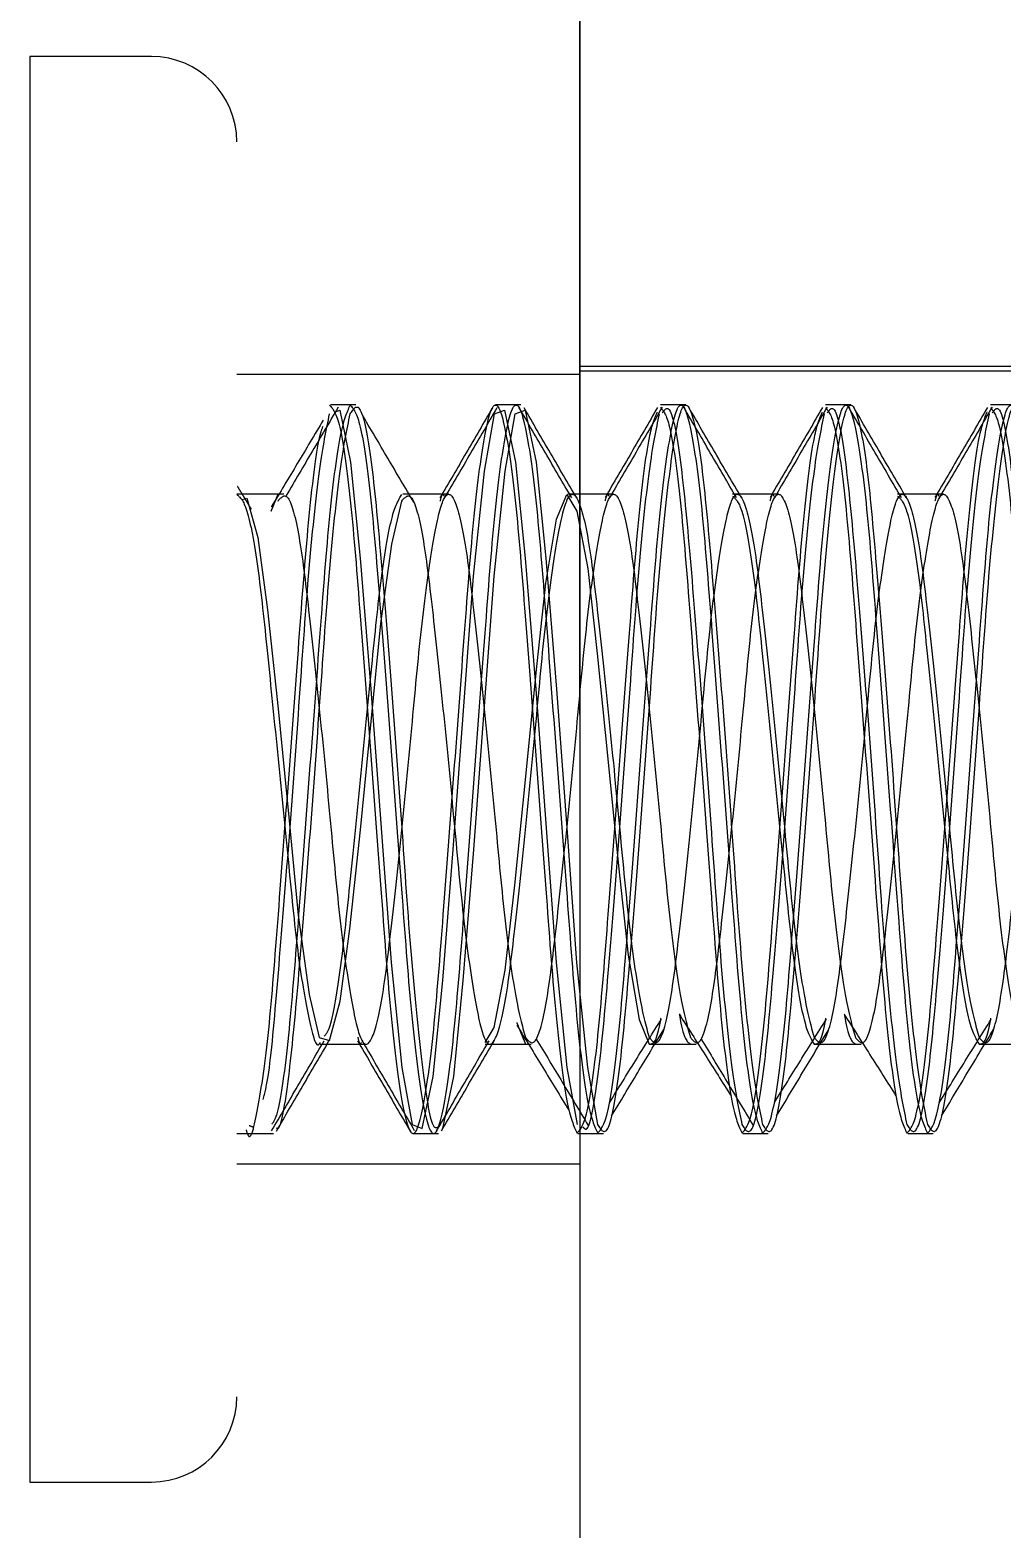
# Paper-space layout '2 DOOR PANEL LAYOUT - A1 Sheet' of a CAD drawing. Extents: x 50 to 825, y 22 to 486.
# Drawn here: x 564.525 to 565.134, y 465.388 to 466.326 of the extents above; entities that cross this region are included whole.
import ezdxf

# ---------------------------------------------------------------- set-up
doc = ezdxf.new("R2010")
doc.units = 0
doc.linetypes.add('HIDDEN', pattern=[0.375, 0.25, -0.125])
doc.layers.add('N-EQPM', color=3, linetype='Continuous', lineweight=25)

psp = doc.layouts.new('2 DOOR PANEL LAYOUT - A1 Sheet')

# ---------------------------------------------------------------- linework, layer by layer
at = {"layer": 'N-EQPM', "linetype": 'HIDDEN', "ltscale": 7}
for p, q in [((564.86973, 465.89763), (564.86973, 466.89634)), ((564.86973, 466.89535), (564.86973, 463.22901)), ((564.52533, 466.30951), (564.52533, 465.41699)), ((566.10934, 466.11538), (564.86973, 466.11538)), ((566.10934, 466.11249), (564.86973, 466.11249))]:
    psp.add_line(p, q, dxfattribs=at)
at = {"layer": 'N-EQPM', "linetype": 'HIDDEN', "ltscale": 7, "flags": 128}
for points in [[(564.71657, 466.0871), (564.71929, 466.08814), (564.72612, 466.05553), (564.73215, 465.99553), (564.7388, 465.91348), (564.74545, 465.82363), (564.75149, 465.74233), (564.75831, 465.67654), (564.76463, 465.64076), (564.77094, 465.63837), (564.77777, 465.67097), (564.7838, 465.73097), (564.79045, 465.81302), (564.7971, 465.90287), (564.80314, 465.98417), (564.80996, 466.04996), (564.81628, 466.08574), (564.82259, 466.08814), (564.82942, 466.05553), (564.83545, 465.99553), (564.8421, 465.91348), (564.84875, 465.82363), (564.85479, 465.74233), (564.86161, 465.67654), (564.86793, 465.64076), (564.86793, 465.64076)], [(564.78319, 465.63862), (564.78385, 465.63837), (564.79068, 465.67097), (564.79671, 465.73097), (564.80336, 465.81302), (564.81001, 465.90287), (564.81605, 465.98417), (564.82288, 466.04996), (564.82919, 466.08574), (564.8355, 466.08814), (564.84233, 466.05553), (564.84836, 465.99553), (564.85501, 465.91348), (564.86166, 465.82363), (564.8677, 465.74233), (564.87453, 465.67654), (564.88084, 465.64076), (564.88084, 465.64076)], [(564.65847, 466.03223), (564.66118, 466.03301), (564.66801, 466.0084), (564.67404, 465.9631), (564.68069, 465.90117), (564.68735, 465.83334), (564.69338, 465.77197), (564.70021, 465.72231), (564.70652, 465.6953), (564.71283, 465.69349), (564.71966, 465.7181), (564.72569, 465.7634), (564.73234, 465.82533), (564.739, 465.89316), (564.74503, 465.95453), (564.75186, 466.00419), (564.75817, 466.0312), (564.75817, 466.0312)], [(564.81043, 465.69221), (564.81613, 465.70163), (564.82296, 465.73751), (564.82899, 465.79076), (564.83564, 465.85672), (564.8423, 465.9237), (564.84833, 465.97971), (564.85516, 466.01991), (564.86147, 466.0353), (564.86778, 466.02487), (564.87461, 465.98899), (564.88064, 465.93574), (564.88729, 465.86978), (564.89395, 465.80281), (564.89998, 465.74679), (564.90681, 465.70659), (564.91312, 465.6912), (564.91312, 465.6912)]]:
    psp.add_lwpolyline(points, dxfattribs=at)
at = {"layer": 'N-EQPM', "linetype": 'HIDDEN', "ltscale": 7}
for centre, start, end in [((564.60143, 466.25607), 0, 90), ((564.60143, 465.47043), 270, 0)]:
    psp.add_arc(centre, 0.05344, start, end, dxfattribs=at)
for points in [[(564.60143, 466.30951), (564.52533, 466.30951)], [(564.86973, 466.11035), (564.65487, 466.11035)], [(564.71657, 466.09134), (564.71358, 466.09134)], [(564.72949, 466.09134), (564.71657, 466.09134)], [(564.81987, 466.09134), (564.81688, 466.09134)], [(564.83279, 466.09134), (564.81987, 466.09134)], [(564.92317, 466.09134), (564.92018, 466.09134)], [(564.93609, 466.09134), (564.92317, 466.09134)], [(565.02647, 466.09134), (565.02349, 466.09134)], [(565.03939, 466.09134), (565.02647, 466.09134)], [(565.12978, 466.09134), (565.12679, 466.09134)], [(565.14269, 466.09134), (565.12978, 466.09134)], [(564.68429, 466.03543), (564.65487, 466.03543)], [(564.66397, 466.02613), (564.65536, 466.0404)], [(564.67639, 466.02482), (564.68069, 466.0353)], [(564.76177, 466.03543), (564.75877, 466.03543)], [(564.78759, 466.03543), (564.76177, 466.03543)], [(564.86507, 466.03543), (564.86208, 466.03543)], [(564.89089, 466.03543), (564.86507, 466.03543)], [(564.96837, 466.03543), (564.96538, 466.03543)], [(564.99419, 466.03543), (564.96837, 466.03543)], [(565.07167, 466.03543), (565.06868, 466.03543)], [(565.09749, 466.03543), (565.07167, 466.03543)], [(564.83014, 465.70462), (564.83564, 465.6912)], [(564.70713, 465.69108), (564.71012, 465.69108)], [(564.71012, 465.69108), (564.73594, 465.69108)], [(564.81043, 465.69108), (564.81342, 465.69108)], [(564.81342, 465.69108), (564.83924, 465.69108)], [(564.91373, 465.69108), (564.91672, 465.69108)], [(564.91672, 465.69108), (564.94254, 465.69108)], [(565.01703, 465.69108), (565.02002, 465.69108)], [(565.02002, 465.69108), (565.04584, 465.69108)], [(565.12033, 465.69108), (565.12332, 465.69108)], [(565.12332, 465.69108), (565.14914, 465.69108)], [(564.6627, 465.64024), (564.66492, 465.6394)], [(564.65487, 465.63516), (564.67784, 465.63516)], [(564.76523, 465.63516), (564.76822, 465.63516)], [(564.76822, 465.63516), (564.78114, 465.63516)], [(564.86853, 465.63516), (564.87152, 465.63516)], [(564.87152, 465.63516), (564.88444, 465.63516)], [(564.97183, 465.63516), (564.97482, 465.63516)], [(564.97482, 465.63516), (564.98774, 465.63516)], [(565.07514, 465.63516), (565.07812, 465.63516)], [(565.07812, 465.63516), (565.09104, 465.63516)], [(564.65487, 465.61616), (564.86973, 465.61616)], [(564.52533, 465.41699), (564.60143, 465.41699)]]:
    psp.add_open_spline(points, degree=1, dxfattribs=at)
for points, knots in [([(564.67683, 465.64101), (564.67805, 465.64268), (564.6814, 465.64726), (564.68751, 465.69248), (564.69332, 465.76536), (564.70006, 465.85441), (564.7068, 465.9446), (564.71263, 466.02202), (564.71966, 466.07754), (564.72383, 466.08667), (564.72589, 466.09117)], [0, 0, 0, 0, 0.076964, 0.211179, 0.340057, 0.473101, 0.606145, 0.735023, 0.869237, 1, 1, 1, 1]), ([(564.71833, 466.08992), (564.71291, 466.08072), (564.70207, 466.06232), (564.69122, 466.04385), (564.6858, 466.03462)], [0, 0, 0, 0, 0.500075, 1, 1, 1, 1]), ([(564.71298, 466.09117), (564.71503, 466.08892), (564.71921, 466.08435), (564.72624, 466.03455), (564.73206, 465.96101), (564.7388, 465.8721), (564.74554, 465.78201), (564.75137, 465.70407), (564.75839, 465.65057), (564.76463, 465.62948), (564.77086, 465.64377), (564.77789, 465.69153), (564.78371, 465.76561), (564.79045, 465.85437), (564.79719, 465.9445), (564.80302, 466.02243), (564.81005, 466.07593), (564.81628, 466.09702), (564.82251, 466.08273), (564.82954, 466.03497), (564.83536, 465.96089), (564.8421, 465.87216), (564.84884, 465.78189), (564.85467, 465.70449), (564.8617, 465.64896), (564.86587, 465.63983), (564.86793, 465.63533)], [0, 0, 0, 0, 0.041362, 0.083817, 0.124583, 0.166667, 0.208751, 0.249517, 0.291971, 0.333333, 0.374696, 0.41715, 0.457916, 0.5, 0.542084, 0.58285, 0.625304, 0.666667, 0.708029, 0.750483, 0.791249, 0.833333, 0.875417, 0.916183, 0.958638, 1, 1, 1, 1]), ([(564.72589, 466.09117), (564.72795, 466.08892), (564.73212, 466.08435), (564.73915, 466.03455), (564.74497, 465.96101), (564.75171, 465.8721), (564.75845, 465.78201), (564.76428, 465.70407), (564.77131, 465.65057), (564.77754, 465.62948), (564.78377, 465.64377), (564.7908, 465.69153), (564.79662, 465.76561), (564.80336, 465.85437), (564.8101, 465.9445), (564.81593, 466.02243), (564.82296, 466.07593), (564.82919, 466.09702), (564.83542, 466.08273), (564.84245, 466.03497), (564.84827, 465.96089), (564.85501, 465.87216), (564.86175, 465.78189), (564.86758, 465.70449), (564.87461, 465.64896), (564.87878, 465.63983), (564.88084, 465.63533)], [0, 0, 0, 0, 0.041362, 0.083817, 0.124583, 0.166667, 0.208751, 0.249517, 0.291971, 0.333333, 0.374696, 0.41715, 0.457916, 0.5, 0.542084, 0.58285, 0.625304, 0.666667, 0.708029, 0.750483, 0.791249, 0.833333, 0.875417, 0.916183, 0.958638, 1, 1, 1, 1]), ([(564.72589, 466.08574), (564.72795, 466.08897), (564.73212, 466.0955), (564.73915, 466.06076), (564.74497, 465.99828), (564.75171, 465.91476), (564.75845, 465.82362), (564.76427, 465.7379), (564.77132, 465.6731), (564.77661, 465.63728), (564.77993, 465.63883), (564.78114, 465.6394)], [0, 0, 0, 0, 0.11589, 0.234839, 0.349058, 0.46697, 0.584882, 0.699101, 0.81805, 0.93394, 1, 1, 1, 1]), ([(564.81499, 466.08963), (564.80951, 466.08021), (564.79857, 466.06139), (564.78759, 466.0426), (564.78211, 466.03321)], [0, 0, 0, 0, 0.500446, 1, 1, 1, 1]), ([(564.81774, 466.08951), (564.81225, 466.08009), (564.8013, 466.06125), (564.79032, 466.04244), (564.78483, 466.03304)], [0, 0, 0, 0, 0.500562, 1, 1, 1, 1]), ([(564.86461, 466.03315), (564.85912, 466.04255), (564.84812, 466.06138), (564.83716, 466.08022), (564.83167, 466.08965)], [0, 0, 0, 0, 0.499483, 1, 1, 1, 1]), ([(564.86778, 466.03302), (564.86228, 466.04241), (564.85128, 466.06121), (564.84031, 466.08004), (564.83482, 466.08947)], [0, 0, 0, 0, 0.499502, 1, 1, 1, 1]), ([(564.88084, 465.64076), (564.8829, 465.63754), (564.88707, 465.631), (564.8941, 465.66574), (564.89992, 465.72822), (564.90666, 465.81172), (564.9134, 465.90296), (564.91923, 465.98834), (564.92626, 466.05443), (564.93249, 466.09144), (564.93872, 466.09393), (564.94575, 466.06117), (564.95157, 465.99816), (564.95831, 465.91485), (564.96505, 465.82343), (564.97088, 465.73857), (564.97791, 465.6705), (564.98208, 465.65059), (564.98414, 465.64076)], [0, 0, 0, 0, 0.062043, 0.125725, 0.186874, 0.25, 0.313126, 0.374275, 0.437957, 0.5, 0.562043, 0.625725, 0.686874, 0.75, 0.813126, 0.874275, 0.937957, 1, 1, 1, 1]), ([(564.88084, 465.63533), (564.8829, 465.63758), (564.88707, 465.64215), (564.8941, 465.69195), (564.89992, 465.76549), (564.90666, 465.8544), (564.9134, 465.94449), (564.91923, 466.02243), (564.92626, 466.07593), (564.93249, 466.09702), (564.93872, 466.08273), (564.94575, 466.03497), (564.95157, 465.96089), (564.95831, 465.87216), (564.96505, 465.78189), (564.97088, 465.70449), (564.97791, 465.64896), (564.98208, 465.63983), (564.98414, 465.63533)], [0, 0, 0, 0, 0.062043, 0.125725, 0.186874, 0.25, 0.313126, 0.374275, 0.437957, 0.5, 0.562043, 0.625725, 0.686874, 0.75, 0.813126, 0.874275, 0.937957, 1, 1, 1, 1]), ([(564.91839, 466.0898), (564.91291, 466.08039), (564.90197, 466.06157), (564.89099, 466.04277), (564.88551, 466.03338)], [0, 0, 0, 0, 0.500446, 1, 1, 1, 1]), ([(564.92132, 466.08999), (564.91584, 466.08058), (564.9049, 466.06177), (564.89393, 466.04297), (564.88845, 466.03359)], [0, 0, 0, 0, 0.500489, 1, 1, 1, 1]), ([(564.92018, 466.08984), (564.92205, 466.0877), (564.92602, 466.08313), (564.93284, 466.03445), (564.93866, 465.96103), (564.9454, 465.87212), (564.95214, 465.7819), (564.95797, 465.70449), (564.965, 465.64896), (564.96917, 465.63983), (564.97123, 465.63533)], [0, 0, 0, 0, 0.113482, 0.242387, 0.366166, 0.493947, 0.621727, 0.745506, 0.874411, 1, 1, 1, 1]), ([(564.92138, 466.08643), (564.92286, 466.08845), (564.92645, 466.0934), (564.93284, 466.06042), (564.93866, 465.99837), (564.9454, 465.91479), (564.95214, 465.82344), (564.95797, 465.73857), (564.965, 465.6705), (564.96917, 465.65059), (564.97123, 465.64076)], [0, 0, 0, 0, 0.091797, 0.223855, 0.350662, 0.481568, 0.612474, 0.739281, 0.871339, 1, 1, 1, 1]), ([(564.96783, 466.0333), (564.96234, 466.04268), (564.95136, 466.06147), (564.94042, 466.08029), (564.93494, 466.08971)], [0, 0, 0, 0, 0.499556, 1, 1, 1, 1]), ([(564.97083, 466.03341), (564.96535, 466.04278), (564.95438, 466.06154), (564.94344, 466.08034), (564.93796, 466.08974)], [0, 0, 0, 0, 0.499614, 1, 1, 1, 1]), ([(564.98414, 465.64076), (564.9862, 465.63754), (564.99037, 465.631), (564.9974, 465.66574), (565.00322, 465.72822), (565.00996, 465.81172), (565.0167, 465.90296), (565.02253, 465.98834), (565.02956, 466.05443), (565.03579, 466.09144), (565.04202, 466.09393), (565.04905, 466.06117), (565.05487, 465.99816), (565.06161, 465.91485), (565.06835, 465.82343), (565.07418, 465.73857), (565.08121, 465.6705), (565.08538, 465.65059), (565.08744, 465.64076)], [0, 0, 0, 0, 0.062043, 0.125725, 0.186874, 0.25, 0.313126, 0.374275, 0.437957, 0.5, 0.562043, 0.625725, 0.686874, 0.75, 0.813126, 0.874275, 0.937957, 1, 1, 1, 1]), ([(564.98414, 465.63533), (564.9862, 465.63758), (564.99037, 465.64215), (564.9974, 465.69195), (565.00322, 465.76549), (565.00996, 465.8544), (565.0167, 465.94449), (565.02253, 466.02243), (565.02956, 466.07593), (565.03579, 466.09702), (565.04202, 466.08273), (565.04905, 466.03497), (565.05487, 465.96089), (565.06161, 465.87216), (565.06835, 465.78189), (565.07418, 465.70449), (565.08121, 465.64896), (565.08538, 465.63983), (565.08744, 465.63533)], [0, 0, 0, 0, 0.062043, 0.125725, 0.186874, 0.25, 0.313126, 0.374275, 0.437957, 0.5, 0.562043, 0.625725, 0.686874, 0.75, 0.813126, 0.874275, 0.937957, 1, 1, 1, 1]), ([(565.02169, 466.0898), (565.01621, 466.08039), (565.00527, 466.06157), (564.99429, 466.04277), (564.98881, 466.03338)], [0, 0, 0, 0, 0.500446, 1, 1, 1, 1]), ([(565.02462, 466.08999), (565.01914, 466.08058), (565.0082, 466.06177), (564.99723, 466.04297), (564.99175, 466.03359)], [0, 0, 0, 0, 0.500489, 1, 1, 1, 1]), ([(565.02349, 466.08984), (565.02535, 466.0877), (565.02933, 466.08313), (565.03614, 466.03445), (565.04196, 465.96103), (565.0487, 465.87212), (565.05544, 465.7819), (565.06127, 465.70449), (565.0683, 465.64896), (565.07247, 465.63983), (565.07453, 465.63533)], [0, 0, 0, 0, 0.113482, 0.242387, 0.366166, 0.493947, 0.621727, 0.745506, 0.874411, 1, 1, 1, 1]), ([(565.02469, 466.08643), (565.02616, 466.08845), (565.02975, 466.0934), (565.03614, 466.06042), (565.04196, 465.99837), (565.0487, 465.91479), (565.05544, 465.82344), (565.06127, 465.73857), (565.0683, 465.6705), (565.07247, 465.65059), (565.07453, 465.64076)], [0, 0, 0, 0, 0.091797, 0.223855, 0.350662, 0.481568, 0.612474, 0.739281, 0.871339, 1, 1, 1, 1]), ([(565.07113, 466.0333), (565.06564, 466.04268), (565.05466, 466.06147), (565.04372, 466.08029), (565.03824, 466.08971)], [0, 0, 0, 0, 0.499556, 1, 1, 1, 1]), ([(565.07413, 466.03341), (565.06865, 466.04278), (565.05768, 466.06154), (565.04674, 466.08034), (565.04126, 466.08974)], [0, 0, 0, 0, 0.499614, 1, 1, 1, 1]), ([(565.08744, 465.64076), (565.0895, 465.63754), (565.09367, 465.631), (565.1007, 465.66574), (565.10653, 465.72822), (565.11326, 465.81172), (565.12, 465.90296), (565.12583, 465.98834), (565.13286, 466.05443), (565.13909, 466.09144), (565.14532, 466.09393), (565.15235, 466.06118), (565.15818, 465.99813), (565.16463, 465.91842), (565.17081, 465.83478), (565.17426, 465.78615), (565.17596, 465.76232)], [0, 0, 0, 0, 0.072273, 0.146454, 0.217685, 0.291219, 0.364753, 0.435984, 0.510165, 0.582438, 0.654711, 0.728892, 0.800123, 0.873657, 0.938073, 1, 1, 1, 1]), ([(565.08744, 465.63533), (565.0895, 465.63758), (565.09367, 465.64215), (565.1007, 465.69195), (565.10653, 465.76549), (565.11326, 465.8544), (565.12, 465.94449), (565.12583, 466.02243), (565.13286, 466.07593), (565.13909, 466.09702), (565.14532, 466.08273), (565.15235, 466.03498), (565.15818, 465.96084), (565.16463, 465.87602), (565.17081, 465.79281), (565.17426, 465.74836), (565.17596, 465.72658)], [0, 0, 0, 0, 0.072273, 0.146454, 0.217685, 0.291219, 0.364753, 0.435984, 0.510165, 0.582438, 0.654711, 0.728892, 0.800123, 0.873657, 0.938073, 1, 1, 1, 1]), ([(565.12499, 466.0898), (565.11951, 466.08039), (565.10857, 466.06157), (565.09759, 466.04277), (565.09211, 466.03338)], [0, 0, 0, 0, 0.500446, 1, 1, 1, 1]), ([(565.12792, 466.08999), (565.12244, 466.08058), (565.1115, 466.06177), (565.10053, 466.04297), (565.09505, 466.03359)], [0, 0, 0, 0, 0.500489, 1, 1, 1, 1]), ([(565.12679, 466.08984), (565.12865, 466.0877), (565.13263, 466.08313), (565.13944, 466.03445), (565.14526, 465.96103), (565.152, 465.87212), (565.15874, 465.7819), (565.16457, 465.70449), (565.1716, 465.64896), (565.17577, 465.63983), (565.17783, 465.63533)], [0, 0, 0, 0, 0.113482, 0.242387, 0.366166, 0.493947, 0.621727, 0.745506, 0.874411, 1, 1, 1, 1]), ([(565.12799, 466.08643), (565.12946, 466.08845), (565.13305, 466.0934), (565.13944, 466.06042), (565.14526, 465.99837), (565.152, 465.91479), (565.15874, 465.82344), (565.16457, 465.73857), (565.1716, 465.6705), (565.17577, 465.65059), (565.17783, 465.64076)], [0, 0, 0, 0, 0.091797, 0.223855, 0.350662, 0.481568, 0.612474, 0.739281, 0.871339, 1, 1, 1, 1]), ([(564.67145, 465.65657), (564.67247, 465.66073), (564.67571, 465.67393), (564.6804, 465.72954), (564.68715, 465.81133), (564.69389, 465.90316), (564.69972, 465.98791), (564.70674, 466.05601), (564.71092, 466.07592), (564.71298, 466.08574)], [0, 0, 0, 0, 0.069899, 0.22186, 0.378732, 0.535605, 0.687565, 0.845818, 1, 1, 1, 1]), ([(564.70901, 466.08193), (564.70359, 466.07282), (564.69273, 466.05461), (564.68188, 466.03651), (564.67645, 466.02746)], [0, 0, 0, 0, 0.500094, 1, 1, 1, 1]), ([(564.67976, 465.63867), (564.68002, 465.6385), (564.68243, 465.63692), (564.68753, 465.66743), (564.69331, 465.72777), (564.70007, 465.81181), (564.7068, 465.90303), (564.71263, 465.98794), (564.71966, 466.056), (564.72383, 466.07591), (564.72589, 466.08574)], [0, 0, 0, 0, 0.017401, 0.160277, 0.297471, 0.4391, 0.58073, 0.717924, 0.860799, 1, 1, 1, 1]), ([(564.76577, 466.03036), (564.76033, 466.03956), (564.74944, 466.05798), (564.73856, 466.07649), (564.73312, 466.08575)], [0, 0, 0, 0, 0.499848, 1, 1, 1, 1]), ([(564.86793, 465.63533), (564.86998, 465.63758), (564.87416, 465.64216), (564.88119, 465.69194), (564.88701, 465.76551), (564.89375, 465.85435), (564.90049, 465.94467), (564.90631, 466.02179), (564.91288, 466.07454), (564.91664, 466.08319), (564.91827, 466.08697)], [0, 0, 0, 0, 0.127348, 0.258058, 0.38357, 0.51314, 0.642709, 0.768222, 0.898931, 1, 1, 1, 1]), ([(564.87152, 465.6394), (564.87242, 465.63841), (564.87544, 465.63507), (564.8812, 465.66658), (564.88701, 465.728), (564.89375, 465.81175), (564.90049, 465.90305), (564.90632, 465.98794), (564.91335, 466.056), (564.91752, 466.07591), (564.91958, 466.08574)], [0, 0, 0, 0, 0.057416, 0.194473, 0.32608, 0.461942, 0.597804, 0.729411, 0.866468, 1, 1, 1, 1]), ([(564.97123, 465.63533), (564.97329, 465.63758), (564.97746, 465.64216), (564.98449, 465.69194), (564.99031, 465.76551), (564.99705, 465.85435), (565.00379, 465.94467), (565.00961, 466.02179), (565.01618, 466.07454), (565.01994, 466.08319), (565.02157, 466.08697)], [0, 0, 0, 0, 0.127348, 0.258058, 0.38357, 0.51314, 0.642709, 0.768222, 0.898931, 1, 1, 1, 1]), ([(564.97123, 465.64076), (564.97329, 465.63754), (564.97746, 465.631), (564.98449, 465.66573), (564.99031, 465.72823), (564.99705, 465.81169), (565.00379, 465.90307), (565.00962, 465.98793), (565.01665, 466.056), (565.02082, 466.07591), (565.02288, 466.08574)], [0, 0, 0, 0, 0.124087, 0.25145, 0.373748, 0.5, 0.626252, 0.74855, 0.875913, 1, 1, 1, 1]), ([(565.07453, 465.63533), (565.07659, 465.63758), (565.08076, 465.64216), (565.08779, 465.69194), (565.09361, 465.76551), (565.10035, 465.85435), (565.10709, 465.94467), (565.11291, 466.02179), (565.11948, 466.07454), (565.12324, 466.08319), (565.12487, 466.08697)], [0, 0, 0, 0, 0.127348, 0.258058, 0.38357, 0.51314, 0.642709, 0.768222, 0.898931, 1, 1, 1, 1]), ([(565.07453, 465.64076), (565.07659, 465.63754), (565.08076, 465.631), (565.08779, 465.66573), (565.09361, 465.72823), (565.10035, 465.81169), (565.10709, 465.90307), (565.11292, 465.98793), (565.11995, 466.056), (565.12412, 466.07591), (565.12618, 466.08574)], [0, 0, 0, 0, 0.124087, 0.25145, 0.373748, 0.5, 0.626252, 0.74855, 0.875913, 1, 1, 1, 1]), ([(564.66069, 465.63741), (564.6609, 465.63667), (564.66322, 465.62853), (564.66754, 465.64608), (564.67459, 465.69092), (564.68041, 465.7658), (564.68715, 465.85422), (564.69389, 465.94489), (564.6997, 466.02105), (564.70529, 466.06838), (564.70817, 466.07606), (564.70891, 466.07803)], [0, 0, 0, 0, 0.013331, 0.146407, 0.282997, 0.414156, 0.549555, 0.684953, 0.816112, 0.952702, 1, 1, 1, 1]), ([(564.65487, 466.0353), (564.65693, 466.0336), (564.6611, 466.03014), (564.66813, 465.99257), (564.67396, 465.93704), (564.68069, 465.8699), (564.68743, 465.80206), (564.69326, 465.74263), (564.70031, 465.70445), (564.70462, 465.68765), (564.70692, 465.69184), (564.70713, 465.69221)], [0, 0, 0, 0, 0.122613, 0.248489, 0.369321, 0.49409, 0.618859, 0.739691, 0.865567, 0.98818, 1, 1, 1, 1]), ([(564.68069, 466.0312), (564.68275, 466.03363), (564.68693, 466.03857), (564.69395, 466.01235), (564.69978, 465.96517), (564.70652, 465.90215), (564.71326, 465.83329), (564.71909, 465.76881), (564.72611, 465.71895), (564.73234, 465.69099), (564.73858, 465.68912), (564.7456, 465.71384), (564.75143, 465.76142), (564.75817, 465.82433), (564.76491, 465.89322), (564.77074, 465.95769), (564.77776, 466.00756), (564.78399, 466.03551), (564.79023, 466.03738), (564.79725, 466.01266), (564.80308, 465.96508), (564.80982, 465.9022), (564.81656, 465.8332), (564.82239, 465.76912), (564.82941, 465.71776), (564.83359, 465.70272), (564.83564, 465.6953)], [0, 0, 0, 0, 0.04136, 0.08382, 0.124579, 0.166667, 0.208754, 0.249513, 0.291974, 0.333333, 0.374693, 0.417154, 0.457913, 0.5, 0.542087, 0.582846, 0.625307, 0.666667, 0.708026, 0.750487, 0.791246, 0.833333, 0.875421, 0.91618, 0.95864, 1, 1, 1, 1]), ([(564.70953, 465.69617), (564.71061, 465.69734), (564.71382, 465.7008), (564.71979, 465.73441), (564.7256, 465.78934), (564.73235, 465.85658), (564.73908, 465.92464), (564.74491, 465.98311), (564.75194, 466.02501), (564.75611, 466.0319), (564.75817, 466.0353)], [0, 0, 0, 0, 0.069053, 0.204437, 0.334396, 0.46859, 0.602783, 0.732742, 0.868126, 1, 1, 1, 1]), ([(564.75817, 466.0312), (564.76023, 466.03363), (564.7644, 466.03857), (564.77143, 466.01235), (564.77726, 465.96517), (564.78399, 465.90215), (564.79073, 465.83329), (564.79656, 465.76881), (564.80359, 465.71895), (564.80982, 465.69099), (564.81605, 465.68912), (564.82308, 465.71384), (564.82891, 465.76142), (564.83564, 465.82433), (564.84238, 465.89322), (564.84821, 465.95769), (564.85524, 466.00756), (564.86147, 466.03551), (564.8677, 466.03738), (564.87473, 466.01266), (564.88056, 465.96508), (564.88729, 465.9022), (564.89403, 465.8332), (564.89986, 465.76912), (564.90689, 465.71776), (564.91106, 465.70272), (564.91312, 465.6953)], [0, 0, 0, 0, 0.04136, 0.08382, 0.124579, 0.166667, 0.208754, 0.249513, 0.291974, 0.333333, 0.374693, 0.417154, 0.457913, 0.5, 0.542087, 0.582846, 0.625307, 0.666667, 0.708026, 0.750487, 0.791246, 0.833333, 0.875421, 0.91618, 0.95864, 1, 1, 1, 1]), ([(564.78224, 466.03103), (564.78283, 466.03334), (564.78361, 466.03645), (564.7844, 466.03474), (564.7846, 466.0343)], [0, 0, 0, 0, 0.742332, 1, 1, 1, 1]), ([(564.83564, 465.6953), (564.8377, 465.69287), (564.84188, 465.68793), (564.8489, 465.71415), (564.85473, 465.76133), (564.86147, 465.82435), (564.86821, 465.89321), (564.87404, 465.95769), (564.88106, 466.00756), (564.88729, 466.03551), (564.89353, 466.03738), (564.90055, 466.01266), (564.90638, 465.96508), (564.91312, 465.9022), (564.91986, 465.8332), (564.92569, 465.76912), (564.93271, 465.71776), (564.93689, 465.70272), (564.93895, 465.6953)], [0, 0, 0, 0, 0.06204, 0.125731, 0.186869, 0.25, 0.313131, 0.374269, 0.43796, 0.5, 0.56204, 0.625731, 0.686869, 0.75, 0.813131, 0.874269, 0.93796, 1, 1, 1, 1]), ([(564.88565, 466.03129), (564.8862, 466.03345), (564.88695, 466.0364), (564.8877, 466.03474), (564.8879, 466.0343)], [0, 0, 0, 0, 0.729926, 1, 1, 1, 1]), ([(564.91312, 465.6953), (564.91518, 465.69287), (564.91935, 465.68793), (564.92638, 465.71415), (564.93221, 465.76133), (564.93895, 465.82435), (564.94568, 465.89321), (564.95151, 465.95769), (564.95854, 466.00756), (564.96477, 466.03551), (564.971, 466.03738), (564.97803, 466.01266), (564.98386, 465.96508), (564.9906, 465.9022), (564.99733, 465.8332), (565.00316, 465.76912), (565.01019, 465.71776), (565.01436, 465.70272), (565.01642, 465.6953)], [0, 0, 0, 0, 0.06204, 0.125731, 0.186869, 0.25, 0.313131, 0.374269, 0.43796, 0.5, 0.56204, 0.625731, 0.686869, 0.75, 0.813131, 0.874269, 0.93796, 1, 1, 1, 1]), ([(564.93895, 465.6953), (564.941, 465.69287), (564.94518, 465.68793), (564.9522, 465.71415), (564.95803, 465.76133), (564.96477, 465.82435), (564.97151, 465.89321), (564.97734, 465.95769), (564.98436, 466.00756), (564.9906, 466.03551), (564.99683, 466.03738), (565.00385, 466.01266), (565.00968, 465.96508), (565.01642, 465.9022), (565.02316, 465.8332), (565.02899, 465.76912), (565.03601, 465.71776), (565.04019, 465.70272), (565.04225, 465.6953)], [0, 0, 0, 0, 0.06204, 0.125731, 0.186869, 0.25, 0.313131, 0.374269, 0.43796, 0.5, 0.56204, 0.625731, 0.686869, 0.75, 0.813131, 0.874269, 0.93796, 1, 1, 1, 1]), ([(564.96538, 466.0343), (564.96724, 466.03268), (564.97122, 466.02923), (564.97803, 465.9925), (564.98386, 465.93705), (564.9906, 465.86995), (564.99733, 465.80185), (565.00316, 465.74339), (565.01019, 465.70149), (565.01436, 465.6946), (565.01642, 465.6912)], [0, 0, 0, 0, 0.113475, 0.242399, 0.366157, 0.493947, 0.621737, 0.745495, 0.874419, 1, 1, 1, 1]), ([(564.98895, 466.03129), (564.9895, 466.03345), (564.99025, 466.0364), (564.991, 466.03474), (564.9912, 466.0343)], [0, 0, 0, 0, 0.729926, 1, 1, 1, 1]), ([(565.01642, 465.6953), (565.01848, 465.69287), (565.02265, 465.68793), (565.02968, 465.71415), (565.03551, 465.76133), (565.04225, 465.82435), (565.04898, 465.89321), (565.05481, 465.95769), (565.06184, 466.00756), (565.06807, 466.03551), (565.0743, 466.03738), (565.08133, 466.01266), (565.08716, 465.96508), (565.0939, 465.9022), (565.10063, 465.8332), (565.10646, 465.76912), (565.11349, 465.71776), (565.11766, 465.70272), (565.11972, 465.6953)], [0, 0, 0, 0, 0.06204, 0.125731, 0.186869, 0.25, 0.313131, 0.374269, 0.43796, 0.5, 0.56204, 0.625731, 0.686869, 0.75, 0.813131, 0.874269, 0.93796, 1, 1, 1, 1]), ([(565.04225, 465.6953), (565.0443, 465.69287), (565.04848, 465.68793), (565.0555, 465.71415), (565.06133, 465.76133), (565.06807, 465.82435), (565.07481, 465.89321), (565.08064, 465.95769), (565.08766, 466.00756), (565.0939, 466.03551), (565.10013, 466.03738), (565.10715, 466.01266), (565.11298, 465.96508), (565.11972, 465.9022), (565.12646, 465.8332), (565.13229, 465.76912), (565.13931, 465.71776), (565.14349, 465.70272), (565.14555, 465.6953)], [0, 0, 0, 0, 0.06204, 0.125731, 0.186869, 0.25, 0.313131, 0.374269, 0.43796, 0.5, 0.56204, 0.625731, 0.686869, 0.75, 0.813131, 0.874269, 0.93796, 1, 1, 1, 1]), ([(565.06868, 466.0343), (565.07054, 466.03268), (565.07452, 466.02923), (565.08133, 465.9925), (565.08716, 465.93705), (565.0939, 465.86995), (565.10063, 465.80185), (565.10646, 465.74339), (565.11349, 465.70149), (565.11766, 465.6946), (565.11972, 465.6912)], [0, 0, 0, 0, 0.113475, 0.242399, 0.366157, 0.493947, 0.621737, 0.745495, 0.874419, 1, 1, 1, 1]), ([(565.09225, 466.03129), (565.0928, 466.03345), (565.09355, 466.0364), (565.0943, 466.03474), (565.0945, 466.0343)], [0, 0, 0, 0, 0.729926, 1, 1, 1, 1]), ([(565.11972, 465.6953), (565.12178, 465.69287), (565.12595, 465.68793), (565.13298, 465.71415), (565.13881, 465.76133), (565.14555, 465.82435), (565.15228, 465.89321), (565.15811, 465.95769), (565.16514, 466.00756), (565.17137, 466.03551), (565.1776, 466.03738), (565.18463, 466.01266), (565.19046, 465.96508), (565.1972, 465.9022), (565.20393, 465.8332), (565.20976, 465.76912), (565.21679, 465.71776), (565.22096, 465.70272), (565.22302, 465.6953)], [0, 0, 0, 0, 0.06204, 0.125731, 0.186869, 0.25, 0.313131, 0.374269, 0.43796, 0.5, 0.56204, 0.625731, 0.686869, 0.75, 0.813131, 0.874269, 0.93796, 1, 1, 1, 1]), ([(564.83022, 465.70309), (564.83564, 465.69424), (564.8465, 465.67653), (564.85734, 465.65868), (564.86277, 465.64976)], [0, 0, 0, 0, 0.499915, 1, 1, 1, 1]), ([(564.88823, 465.6545), (564.89365, 465.66326), (564.9045, 465.68077), (564.91535, 465.69812), (564.92078, 465.70679)], [0, 0, 0, 0, 0.500083, 1, 1, 1, 1]), ([(564.91312, 465.6912), (564.91518, 465.69118), (564.91758, 465.69115), (564.92018, 465.70545), (564.92055, 465.70751)], [0, 0, 0, 0, 0.855963, 1, 1, 1, 1]), ([(564.93184, 465.71006), (564.93727, 465.70155), (564.94812, 465.68454), (564.95896, 465.66734), (564.96438, 465.65874)], [0, 0, 0, 0, 0.499922, 1, 1, 1, 1]), ([(564.9321, 465.70972), (564.93228, 465.70865), (564.93468, 465.69424), (564.93689, 465.69266), (564.93895, 465.6912)], [0, 0, 0, 0, 0.073962, 1, 1, 1, 1]), ([(564.99153, 465.6545), (564.99695, 465.66326), (565.0078, 465.68077), (565.01865, 465.69812), (565.02408, 465.70679)], [0, 0, 0, 0, 0.500083, 1, 1, 1, 1]), ([(565.01642, 465.6912), (565.01848, 465.69118), (565.02088, 465.69115), (565.02348, 465.70545), (565.02385, 465.70751)], [0, 0, 0, 0, 0.855963, 1, 1, 1, 1]), ([(565.03514, 465.71006), (565.04057, 465.70155), (565.05142, 465.68454), (565.06226, 465.66734), (565.06769, 465.65874)], [0, 0, 0, 0, 0.499922, 1, 1, 1, 1]), ([(565.0354, 465.70972), (565.03558, 465.70865), (565.03798, 465.69424), (565.04019, 465.69266), (565.04225, 465.6912)], [0, 0, 0, 0, 0.073962, 1, 1, 1, 1]), ([(565.09483, 465.6545), (565.10025, 465.66326), (565.1111, 465.68077), (565.12196, 465.69812), (565.12738, 465.70679)], [0, 0, 0, 0, 0.500083, 1, 1, 1, 1]), ([(565.11972, 465.6912), (565.12178, 465.69118), (565.12418, 465.69115), (565.12678, 465.70545), (565.12715, 465.70751)], [0, 0, 0, 0, 0.855963, 1, 1, 1, 1]), ([(564.7306, 465.69545), (564.73118, 465.69315), (564.73197, 465.69005), (564.73275, 465.69176), (564.73295, 465.69221)], [0, 0, 0, 0, 0.741317, 1, 1, 1, 1]), ([(564.84245, 465.6944), (564.84788, 465.68535), (564.85872, 465.66725), (564.86957, 465.64925), (564.87499, 465.64025)], [0, 0, 0, 0, 0.499927, 1, 1, 1, 1]), ([(564.88963, 465.64618), (564.89506, 465.65525), (564.90592, 465.67338), (564.91679, 465.69137), (564.92222, 465.70037)], [0, 0, 0, 0, 0.500108, 1, 1, 1, 1]), ([(564.94576, 465.6944), (564.95118, 465.68535), (564.96202, 465.66725), (564.97287, 465.64925), (564.97829, 465.64025)], [0, 0, 0, 0, 0.499927, 1, 1, 1, 1]), ([(564.99293, 465.64618), (564.99836, 465.65525), (565.00922, 465.67338), (565.02009, 465.69137), (565.02552, 465.70037)], [0, 0, 0, 0, 0.500108, 1, 1, 1, 1]), ([(565.09623, 465.64618), (565.10166, 465.65525), (565.11252, 465.67338), (565.12339, 465.69137), (565.12882, 465.70037)], [0, 0, 0, 0, 0.500108, 1, 1, 1, 1]), ([(564.67669, 465.6368), (564.68216, 465.64621), (564.69311, 465.66503), (564.70409, 465.68382), (564.70958, 465.69321)], [0, 0, 0, 0, 0.500444, 1, 1, 1, 1]), ([(564.67971, 465.63676), (564.68519, 465.64617), (564.69613, 465.66496), (564.7071, 465.68372), (564.71258, 465.69309)], [0, 0, 0, 0, 0.500386, 1, 1, 1, 1]), ([(564.73046, 465.69328), (564.73595, 465.68388), (564.74694, 465.66507), (564.75789, 465.64624), (564.76337, 465.63681)], [0, 0, 0, 0, 0.49951, 1, 1, 1, 1]), ([(564.73319, 465.69346), (564.73866, 465.68408), (564.74963, 465.6653), (564.76056, 465.6465), (564.76603, 465.63708)], [0, 0, 0, 0, 0.499534, 1, 1, 1, 1]), ([(564.77998, 465.63678), (564.78546, 465.64621), (564.79642, 465.66505), (564.80742, 465.68387), (564.81292, 465.69327)], [0, 0, 0, 0, 0.500518, 1, 1, 1, 1]), ([(564.78314, 465.63698), (564.78864, 465.64642), (564.79963, 465.66529), (564.81066, 465.68415), (564.81617, 465.69356)], [0, 0, 0, 0, 0.500613, 1, 1, 1, 1])]:
    psp.add_open_spline(points, degree=3, knots=knots, dxfattribs=at)

doc.saveas('drawing.dxf')
